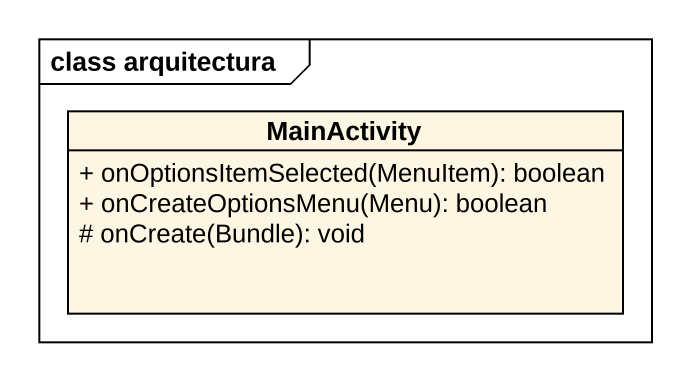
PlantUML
@startuml
mainframe class arquitectura
hide circle
hide empty members
skinparam classAttributeIconSize 0
class MainActivity {
  + onOptionsItemSelected(MenuItem): boolean
  + onCreateOptionsMenu(Menu): boolean
  # onCreate(Bundle): void
}
@enduml
